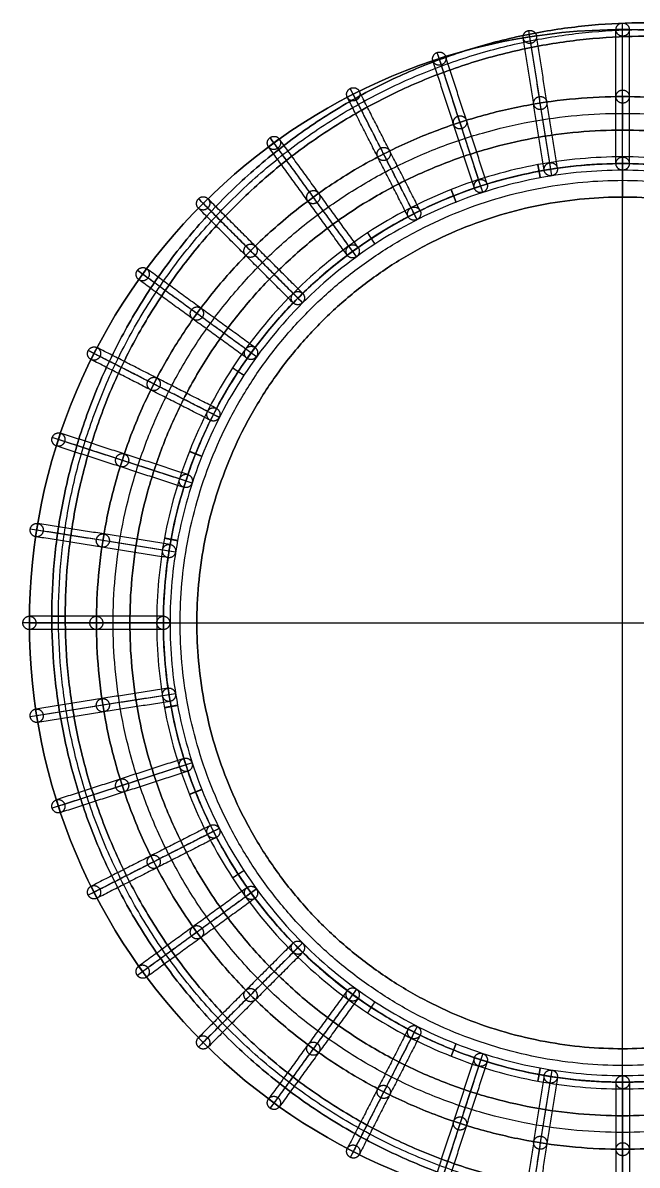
# Model space of a CAD drawing. Header units: centimetres. Extents: x 0 to 802, y 200 to 1000.
# Drawn here: x 191.5 to 283.2, y 290 to 460.5 of the extents above; entities that cross this region are included whole.
import ezdxf

# ---------------------------------------------------------------- set-up
doc = ezdxf.new("R2010")
doc.units = ezdxf.units.CM
for name, color, linetype, true_color in [('cossion', 7, 'Continuous', 0xe6e6e6), ('light', 7, 'Continuous', 0xffffff), ('wall', 7, 'Continuous', 0xbf3f3f), ('wood', 7, 'Continuous', 0xcdb38b)]:
    doc.layers.add(name, color=color, linetype=linetype, true_color=true_color)

msp = doc.modelspace()

# ---------------------------------------------------------------- linework, layer by layer
at = {"layer": 'cossion'}
for p, q in [((281.07, 439.49, 325), (281.07, 439.49, 310)), ((281.07, 434.49, 325), (281.07, 434.49, 310)), ((212.5, 370.92, 325), (212.5, 370.92, 310)), ((217.5, 370.92, 325), (217.5, 370.92, 310)), ((281.07, 307.35, 325), (281.07, 307.35, 310)), ((281.07, 302.35, 325), (281.07, 302.35, 310))]:
    msp.add_line(p, q, dxfattribs=at)
for points, knots in [([(349.64, 370.92, 325), (349.64, 302.35, 325), (281.07, 302.35, 325), (212.5, 302.35, 325), (212.5, 370.92, 325), (212.5, 439.49, 325), (281.07, 439.49, 325), (349.64, 439.49, 325), (349.64, 370.92, 325)], [-430.835598, -430.835598, -430.835598, -323.126698, -323.126698, -215.417799, -215.417799, -107.708899, -107.708899, 0, 0, 0]), ([(349.64, 370.92, 310), (349.64, 302.35, 310), (281.07, 302.35, 310), (212.5, 302.35, 310), (212.5, 370.92, 310), (212.5, 439.49, 310), (281.07, 439.49, 310), (349.64, 439.49, 310), (349.64, 370.92, 310)], [-430.835598, -430.835598, -430.835598, -323.126698, -323.126698, -215.417799, -215.417799, -107.708899, -107.708899, 0, 0, 0]), ([(349.64, 370.92, 317.5), (349.64, 439.49, 317.5), (281.07, 439.49, 317.5), (212.5, 439.49, 317.5), (212.5, 370.92, 317.5), (212.5, 302.35, 317.5), (281.07, 302.35, 317.5), (349.64, 302.35, 317.5), (349.64, 370.92, 317.5)], [0, 0, 0, 107.708899, 107.708899, 215.417799, 215.417799, 323.126698, 323.126698, 430.835598, 430.835598, 430.835598]), ([(347.14, 370.92, 325), (347.14, 436.99, 325), (281.07, 436.99, 325), (215, 436.99, 325), (215, 370.92, 325), (215, 304.85, 325), (281.07, 304.85, 325), (347.14, 304.85, 325), (347.14, 370.92, 325)], [0, 0, 0, 107.708899, 107.708899, 215.417799, 215.417799, 323.126698, 323.126698, 430.835598, 430.835598, 430.835598]), ([(347.14, 370.92, 310), (347.14, 436.99, 310), (281.07, 436.99, 310), (215, 436.99, 310), (215, 370.92, 310), (215, 304.85, 310), (281.07, 304.85, 310), (347.14, 304.85, 310), (347.14, 370.92, 310)], [0, 0, 0, 107.708899, 107.708899, 215.417799, 215.417799, 323.126698, 323.126698, 430.835598, 430.835598, 430.835598]), ([(344.64, 370.92, 325), (344.64, 434.49, 325), (281.07, 434.49, 325), (217.5, 434.49, 325), (217.5, 370.92, 325), (217.5, 307.35, 325), (281.07, 307.35, 325), (344.64, 307.35, 325), (344.64, 370.92, 325)], [0, 0, 0, 107.708899, 107.708899, 215.417799, 215.417799, 323.126698, 323.126698, 430.835598, 430.835598, 430.835598]), ([(344.64, 370.92, 310), (344.64, 434.49, 310), (281.07, 434.49, 310), (217.5, 434.49, 310), (217.5, 370.92, 310), (217.5, 307.35, 310), (281.07, 307.35, 310), (344.64, 307.35, 310), (344.64, 370.92, 310)], [0, 0, 0, 107.708899, 107.708899, 215.417799, 215.417799, 323.126698, 323.126698, 430.835598, 430.835598, 430.835598]), ([(344.64, 370.92, 317.5), (344.64, 307.35, 317.5), (281.07, 307.35, 317.5), (217.5, 307.35, 317.5), (217.5, 370.92, 317.5), (217.5, 434.49, 317.5), (281.07, 434.49, 317.5), (344.64, 434.49, 317.5), (344.64, 370.92, 317.5)], [-430.835598, -430.835598, -430.835598, -323.126698, -323.126698, -215.417799, -215.417799, -107.708899, -107.708899, 0, 0, 0])]:
    msp.add_rational_spline(points, [1, 0.707106781187, 1, 0.707106781187, 1, 0.707106781187, 1, 0.707106781187, 1], degree=2, knots=knots, dxfattribs=at)
for points in [[(281.07, 439.49, 325), (281.07, 434.49, 325)], [(281.07, 439.49, 310), (281.07, 434.49, 310)], [(212.5, 370.92, 325), (217.5, 370.92, 325)], [(212.5, 370.92, 310), (217.5, 370.92, 310)], [(281.07, 302.35, 325), (281.07, 307.35, 325)], [(281.07, 302.35, 310), (281.07, 307.35, 310)]]:
    msp.add_open_spline(points, degree=1, dxfattribs=at)
at = {"layer": 'light'}
for p, q in [((281.07, 449.49, 420), (281.07, 449.49, 418)), ((281.07, 444.49, 420), (281.07, 444.49, 418)), ((195.84, 371.93, 5), (195.84, 371.93, 7)), ((197.84, 371.93, 5), (197.84, 371.93, 7)), ((202.5, 370.92, 420), (202.5, 370.92, 418)), ((207.5, 370.92, 420), (207.5, 370.92, 418)), ((281.07, 297.35, 420), (281.07, 297.35, 418)), ((281.07, 292.35, 420), (281.07, 292.35, 418))]:
    msp.add_line(p, q, dxfattribs=at)
for points, knots in [([(372.98, 371.93, 5), (372.98, 283.36, 5), (284.41, 283.36, 5), (195.84, 283.36, 5), (195.84, 371.93, 5), (195.84, 460.5, 5), (284.41, 460.5, 5), (372.98, 460.5, 5), (372.98, 371.93, 5)], [-556.499305, -556.499305, -556.499305, -417.374479, -417.374479, -278.249653, -278.249653, -139.124826, -139.124826, 0, 0, 0]), ([(372.98, 371.93, 7), (372.98, 283.36, 7), (284.41, 283.36, 7), (195.84, 283.36, 7), (195.84, 371.93, 7), (195.84, 460.5, 7), (284.41, 460.5, 7), (372.98, 460.5, 7), (372.98, 371.93, 7)], [-556.499305, -556.499305, -556.499305, -417.374479, -417.374479, -278.249653, -278.249653, -139.124826, -139.124826, 0, 0, 0]), ([(372.98, 371.93, 6), (372.98, 460.5, 6), (284.41, 460.5, 6), (195.84, 460.5, 6), (195.84, 371.93, 6), (195.84, 283.36, 6), (284.41, 283.36, 6), (372.98, 283.36, 6), (372.98, 371.93, 6)], [0, 0, 0, 139.124826, 139.124826, 278.249653, 278.249653, 417.374479, 417.374479, 556.499305, 556.499305, 556.499305]), ([(371.98, 371.93, 5), (371.98, 459.5, 5), (284.41, 459.5, 5), (196.84, 459.5, 5), (196.84, 371.93, 5), (196.84, 284.36, 5), (284.41, 284.36, 5), (371.98, 284.36, 5), (371.98, 371.93, 5)], [0, 0, 0, 139.124826, 139.124826, 278.249653, 278.249653, 417.374479, 417.374479, 556.499305, 556.499305, 556.499305]), ([(371.98, 371.93, 7), (371.98, 459.5, 7), (284.41, 459.5, 7), (196.84, 459.5, 7), (196.84, 371.93, 7), (196.84, 284.36, 7), (284.41, 284.36, 7), (371.98, 284.36, 7), (371.98, 371.93, 7)], [0, 0, 0, 139.124826, 139.124826, 278.249653, 278.249653, 417.374479, 417.374479, 556.499305, 556.499305, 556.499305]), ([(370.98, 371.93, 5), (370.98, 458.5, 5), (284.41, 458.5, 5), (197.84, 458.5, 5), (197.84, 371.93, 5), (197.84, 285.36, 5), (284.41, 285.36, 5), (370.98, 285.36, 5), (370.98, 371.93, 5)], [0, 0, 0, 139.124826, 139.124826, 278.249653, 278.249653, 417.374479, 417.374479, 556.499305, 556.499305, 556.499305]), ([(370.98, 371.93, 7), (370.98, 458.5, 7), (284.41, 458.5, 7), (197.84, 458.5, 7), (197.84, 371.93, 7), (197.84, 285.36, 7), (284.41, 285.36, 7), (370.98, 285.36, 7), (370.98, 371.93, 7)], [0, 0, 0, 139.124826, 139.124826, 278.249653, 278.249653, 417.374479, 417.374479, 556.499305, 556.499305, 556.499305]), ([(370.98, 371.93, 6), (370.98, 285.36, 6), (284.41, 285.36, 6), (197.84, 285.36, 6), (197.84, 371.93, 6), (197.84, 458.5, 6), (284.41, 458.5, 6), (370.98, 458.5, 6), (370.98, 371.93, 6)], [-556.499305, -556.499305, -556.499305, -417.374479, -417.374479, -278.249653, -278.249653, -139.124826, -139.124826, 0, 0, 0]), ([(359.64, 370.92, 420), (359.64, 292.35, 420), (281.07, 292.35, 420), (202.5, 292.35, 420), (202.5, 370.92, 420), (202.5, 449.49, 420), (281.07, 449.49, 420), (359.64, 449.49, 420), (359.64, 370.92, 420)], [-493.667451, -493.667451, -493.667451, -370.250588, -370.250588, -246.833726, -246.833726, -123.416863, -123.416863, 0, 0, 0]), ([(359.64, 370.92, 418), (359.64, 292.35, 418), (281.07, 292.35, 418), (202.5, 292.35, 418), (202.5, 370.92, 418), (202.5, 449.49, 418), (281.07, 449.49, 418), (359.64, 449.49, 418), (359.64, 370.92, 418)], [-493.667451, -493.667451, -493.667451, -370.250588, -370.250588, -246.833726, -246.833726, -123.416863, -123.416863, 0, 0, 0]), ([(359.64, 370.92, 419), (359.64, 449.49, 419), (281.07, 449.49, 419), (202.5, 449.49, 419), (202.5, 370.92, 419), (202.5, 292.35, 419), (281.07, 292.35, 419), (359.64, 292.35, 419), (359.64, 370.92, 419)], [0, 0, 0, 123.416863, 123.416863, 246.833726, 246.833726, 370.250588, 370.250588, 493.667451, 493.667451, 493.667451]), ([(357.14, 370.92, 420), (357.14, 446.99, 420), (281.07, 446.99, 420), (205, 446.99, 420), (205, 370.92, 420), (205, 294.85, 420), (281.07, 294.85, 420), (357.14, 294.85, 420), (357.14, 370.92, 420)], [0, 0, 0, 123.416863, 123.416863, 246.833726, 246.833726, 370.250588, 370.250588, 493.667451, 493.667451, 493.667451]), ([(357.14, 370.92, 418), (357.14, 446.99, 418), (281.07, 446.99, 418), (205, 446.99, 418), (205, 370.92, 418), (205, 294.85, 418), (281.07, 294.85, 418), (357.14, 294.85, 418), (357.14, 370.92, 418)], [0, 0, 0, 123.416863, 123.416863, 246.833726, 246.833726, 370.250588, 370.250588, 493.667451, 493.667451, 493.667451]), ([(354.64, 370.92, 420), (354.64, 444.49, 420), (281.07, 444.49, 420), (207.5, 444.49, 420), (207.5, 370.92, 420), (207.5, 297.35, 420), (281.07, 297.35, 420), (354.64, 297.35, 420), (354.64, 370.92, 420)], [0, 0, 0, 123.416863, 123.416863, 246.833726, 246.833726, 370.250588, 370.250588, 493.667451, 493.667451, 493.667451]), ([(354.64, 370.92, 418), (354.64, 444.49, 418), (281.07, 444.49, 418), (207.5, 444.49, 418), (207.5, 370.92, 418), (207.5, 297.35, 418), (281.07, 297.35, 418), (354.64, 297.35, 418), (354.64, 370.92, 418)], [0, 0, 0, 123.416863, 123.416863, 246.833726, 246.833726, 370.250588, 370.250588, 493.667451, 493.667451, 493.667451]), ([(354.64, 370.92, 419), (354.64, 297.35, 419), (281.07, 297.35, 419), (207.5, 297.35, 419), (207.5, 370.92, 419), (207.5, 444.49, 419), (281.07, 444.49, 419), (354.64, 444.49, 419), (354.64, 370.92, 419)], [-493.667451, -493.667451, -493.667451, -370.250588, -370.250588, -246.833726, -246.833726, -123.416863, -123.416863, 0, 0, 0]), ([(281.07, 438.49, 310), (281.07, 438.49, 311), (281.07, 439.49, 311), (281.07, 440.49, 311), (281.07, 440.49, 310), (281.07, 440.49, 309), (281.07, 439.49, 309), (281.07, 438.49, 309), (281.07, 438.49, 310)], [0, 0, 0, 1.570796, 1.570796, 3.141593, 3.141593, 4.712389, 4.712389, 6.283185, 6.283185, 6.283185]), ([(268.77, 437.36, 310), (268.77, 437.36, 311), (268.59, 438.34, 311), (268.41, 439.33, 311), (268.41, 439.33, 310), (268.41, 439.33, 309), (268.59, 438.34, 309), (268.77, 437.36, 309), (268.77, 437.36, 310)], [0, 0, 0, 1.570796, 1.570796, 3.141593, 3.141593, 4.712389, 4.712389, 6.283185, 6.283185, 6.283185]), ([(256.19, 433.74, 310), (256.19, 433.74, 311), (255.83, 434.67, 311), (255.46, 435.6, 311), (255.46, 435.6, 310), (255.46, 435.6, 309), (255.83, 434.67, 309), (256.19, 433.74, 309), (256.19, 433.74, 310)], [0, 0, 0, 1.570796, 1.570796, 3.141593, 3.141593, 4.712389, 4.712389, 6.283185, 6.283185, 6.283185]), ([(244.09, 427.47, 310), (244.09, 427.47, 311), (243.54, 428.31, 311), (243, 429.15, 311), (243, 429.15, 310), (243, 429.15, 309), (243.54, 428.31, 309), (244.09, 427.47, 309), (244.09, 427.47, 310)], [0, 0, 0, 1.570796, 1.570796, 3.141593, 3.141593, 4.712389, 4.712389, 6.283185, 6.283185, 6.283185]), ([(233.29, 418.7, 310), (233.29, 418.7, 311), (232.58, 419.4, 311), (231.87, 420.11, 311), (231.87, 420.11, 310), (231.87, 420.11, 309), (232.58, 419.4, 309), (233.29, 418.7, 309), (233.29, 418.7, 310)], [0, 0, 0, 1.570796, 1.570796, 3.141593, 3.141593, 4.712389, 4.712389, 6.283185, 6.283185, 6.283185]), ([(224.51, 407.89, 310), (224.51, 407.89, 311), (223.67, 408.44, 311), (222.84, 408.99, 311), (222.84, 408.99, 310), (222.84, 408.99, 309), (223.67, 408.44, 309), (224.51, 407.89, 309), (224.51, 407.89, 310)], [0, 0, 0, 1.570796, 1.570796, 3.141593, 3.141593, 4.712389, 4.712389, 6.283185, 6.283185, 6.283185]), ([(218.24, 395.79, 310), (218.24, 395.79, 311), (217.31, 396.16, 311), (216.38, 396.53, 311), (216.38, 396.53, 310), (216.38, 396.53, 309), (217.31, 396.16, 309), (218.24, 395.79, 309), (218.24, 395.79, 310)], [0, 0, 0, 1.570796, 1.570796, 3.141593, 3.141593, 4.712389, 4.712389, 6.283185, 6.283185, 6.283185]), ([(214.62, 383.21, 310), (214.62, 383.21, 311), (213.64, 383.39, 311), (212.66, 383.58, 311), (212.66, 383.58, 310), (212.66, 383.58, 309), (213.64, 383.39, 309), (214.62, 383.21, 309), (214.62, 383.21, 310)], [0, 0, 0, 1.570796, 1.570796, 3.141593, 3.141593, 4.712389, 4.712389, 6.283185, 6.283185, 6.283185]), ([(213.5, 370.92, 310), (213.5, 370.92, 311), (212.5, 370.92, 311), (211.5, 370.92, 311), (211.5, 370.92, 310), (211.5, 370.92, 309), (212.5, 370.92, 309), (213.5, 370.92, 309), (213.5, 370.92, 310)], [0, 0, 0, 1.570796, 1.570796, 3.141593, 3.141593, 4.712389, 4.712389, 6.283185, 6.283185, 6.283185]), ([(214.62, 358.62, 310), (214.62, 358.62, 311), (213.64, 358.44, 311), (212.66, 358.26, 311), (212.66, 358.26, 310), (212.66, 358.26, 309), (213.64, 358.44, 309), (214.62, 358.62, 309), (214.62, 358.62, 310)], [0, 0, 0, 1.570796, 1.570796, 3.141593, 3.141593, 4.712389, 4.712389, 6.283185, 6.283185, 6.283185]), ([(218.24, 346.05, 310), (218.24, 346.05, 311), (217.31, 345.68, 311), (216.38, 345.31, 311), (216.38, 345.31, 310), (216.38, 345.31, 309), (217.31, 345.68, 309), (218.24, 346.05, 309), (218.24, 346.05, 310)], [0, 0, 0, 1.570796, 1.570796, 3.141593, 3.141593, 4.712389, 4.712389, 6.283185, 6.283185, 6.283185]), ([(224.51, 333.94, 310), (224.51, 333.94, 311), (223.67, 333.4, 311), (222.84, 332.85, 311), (222.84, 332.85, 310), (222.84, 332.85, 309), (223.67, 333.4, 309), (224.51, 333.94, 309), (224.51, 333.94, 310)], [0, 0, 0, 1.570796, 1.570796, 3.141593, 3.141593, 4.712389, 4.712389, 6.283185, 6.283185, 6.283185]), ([(233.29, 323.14, 310), (233.29, 323.14, 311), (232.58, 322.43, 311), (231.87, 321.72, 311), (231.87, 321.72, 310), (231.87, 321.72, 309), (232.58, 322.43, 309), (233.29, 323.14, 309), (233.29, 323.14, 310)], [0, 0, 0, 1.570796, 1.570796, 3.141593, 3.141593, 4.712389, 4.712389, 6.283185, 6.283185, 6.283185]), ([(244.09, 314.36, 310), (244.09, 314.36, 311), (243.54, 313.53, 311), (243, 312.69, 311), (243, 312.69, 310), (243, 312.69, 309), (243.54, 313.53, 309), (244.09, 314.36, 309), (244.09, 314.36, 310)], [0, 0, 0, 1.570796, 1.570796, 3.141593, 3.141593, 4.712389, 4.712389, 6.283185, 6.283185, 6.283185]), ([(256.19, 308.09, 310), (256.19, 308.09, 311), (255.83, 307.16, 311), (255.46, 306.23, 311), (255.46, 306.23, 310), (255.46, 306.23, 309), (255.83, 307.16, 309), (256.19, 308.09, 309), (256.19, 308.09, 310)], [0, 0, 0, 1.570796, 1.570796, 3.141593, 3.141593, 4.712389, 4.712389, 6.283185, 6.283185, 6.283185]), ([(268.77, 304.48, 310), (268.77, 304.48, 311), (268.59, 303.49, 311), (268.41, 302.51, 311), (268.41, 302.51, 310), (268.41, 302.51, 309), (268.59, 303.49, 309), (268.77, 304.48, 309), (268.77, 304.48, 310)], [0, 0, 0, 1.570796, 1.570796, 3.141593, 3.141593, 4.712389, 4.712389, 6.283185, 6.283185, 6.283185]), ([(281.07, 303.35, 310), (281.07, 303.35, 311), (281.07, 302.35, 311), (281.07, 301.35, 311), (281.07, 301.35, 310), (281.07, 301.35, 309), (281.07, 302.35, 309), (281.07, 303.35, 309), (281.07, 303.35, 310)], [0, 0, 0, 1.570796, 1.570796, 3.141593, 3.141593, 4.712389, 4.712389, 6.283185, 6.283185, 6.283185])]:
    msp.add_rational_spline(points, [1, 0.707106781187, 1, 0.707106781187, 1, 0.707106781187, 1, 0.707106781187, 1], degree=2, knots=knots, dxfattribs=at)
for points in [[(281.07, 449.49, 420), (281.07, 444.49, 420)], [(281.07, 449.49, 418), (281.07, 444.49, 418)], [(195.84, 371.93, 5), (197.84, 371.93, 5)], [(195.84, 371.93, 7), (197.84, 371.93, 7)], [(202.5, 370.92, 420), (207.5, 370.92, 420)], [(202.5, 370.92, 418), (207.5, 370.92, 418)], [(281.07, 292.35, 420), (281.07, 297.35, 420)], [(281.07, 292.35, 418), (281.07, 297.35, 418)]]:
    msp.add_open_spline(points, degree=1, dxfattribs=at)
for points in [[(350.64, 370.92, 310), (350.64, 368.8, 310), (350.44, 364.55, 310), (349.24, 355.88, 310), (346.11, 344.97, 310), (339.65, 332.5, 310), (330.61, 321.37, 310), (319.48, 312.34, 310), (307.02, 305.88, 310), (294.05, 302.15, 310), (281.07, 300.96, 310), (268.08, 302.15, 310), (255.12, 305.88, 310), (242.65, 312.34, 310), (231.52, 321.37, 310), (222.48, 332.5, 310), (216.03, 344.97, 310), (212.3, 357.93, 310), (211.11, 370.92, 310), (212.3, 383.9, 310), (216.03, 396.87, 310), (222.48, 409.34, 310), (231.52, 420.46, 310), (242.65, 429.5, 310), (255.11, 435.96, 310), (268.08, 439.69, 310), (281.07, 440.88, 310), (294.05, 439.69, 310), (307.02, 435.96, 310), (319.48, 429.5, 310), (330.61, 420.46, 310), (339.65, 409.34, 310), (346.11, 396.87, 310), (349.24, 385.95, 310), (350.44, 377.28, 310), (350.64, 373.04, 310), (350.64, 370.92, 310)], [(349.64, 370.92, 311), (349.64, 368.83, 311), (349.44, 364.64, 311), (348.26, 356.1, 311), (345.17, 345.34, 311), (338.8, 333.05, 311), (329.9, 322.09, 311), (318.93, 313.18, 311), (306.64, 306.81, 311), (293.86, 303.14, 311), (281.07, 301.96, 311), (268.27, 303.14, 311), (255.49, 306.81, 311), (243.2, 313.18, 311), (232.23, 322.09, 311), (223.33, 333.05, 311), (216.96, 345.34, 311), (213.29, 358.12, 311), (212.11, 370.92, 311), (213.29, 383.72, 311), (216.96, 396.5, 311), (223.33, 408.78, 311), (232.23, 419.75, 311), (243.2, 428.66, 311), (255.49, 435.02, 311), (268.27, 438.7, 311), (281.07, 439.87, 311), (293.86, 438.7, 311), (306.64, 435.02, 311), (318.93, 428.66, 311), (329.9, 419.75, 311), (338.8, 408.78, 311), (345.17, 396.5, 311), (348.26, 385.74, 311), (349.44, 377.19, 311), (349.64, 373.01, 311), (349.64, 370.92, 311)], [(349.64, 370.92, 309), (349.64, 368.83, 309), (349.44, 364.64, 309), (348.26, 356.1, 309), (345.17, 345.34, 309), (338.8, 333.05, 309), (329.9, 322.09, 309), (318.93, 313.18, 309), (306.64, 306.81, 309), (293.86, 303.14, 309), (281.07, 301.96, 309), (268.27, 303.14, 309), (255.49, 306.81, 309), (243.2, 313.18, 309), (232.23, 322.09, 309), (223.33, 333.05, 309), (216.96, 345.34, 309), (213.29, 358.12, 309), (212.11, 370.92, 309), (213.29, 383.72, 309), (216.96, 396.5, 309), (223.33, 408.78, 309), (232.23, 419.75, 309), (243.2, 428.66, 309), (255.49, 435.02, 309), (268.27, 438.7, 309), (281.07, 439.87, 309), (293.86, 438.7, 309), (306.64, 435.02, 309), (318.93, 428.66, 309), (329.9, 419.75, 309), (338.8, 408.78, 309), (345.17, 396.5, 309), (348.26, 385.74, 309), (349.44, 377.19, 309), (349.64, 373.01, 309), (349.64, 370.92, 309)], [(348.64, 370.92, 310), (348.64, 368.86, 310), (348.45, 364.74, 310), (347.28, 356.32, 310), (344.24, 345.71, 310), (337.96, 333.6, 310), (329.19, 322.8, 310), (318.38, 314.02, 310), (306.27, 307.75, 310), (293.68, 304.13, 310), (281.07, 302.97, 310), (268.45, 304.13, 310), (255.86, 307.75, 310), (243.75, 314.02, 310), (232.95, 322.8, 310), (224.17, 333.6, 310), (217.9, 345.71, 310), (214.27, 358.31, 310), (213.12, 370.92, 310), (214.27, 383.53, 310), (217.9, 396.12, 310), (224.17, 408.23, 310), (232.95, 419.04, 310), (243.75, 427.81, 310), (255.86, 434.09, 310), (268.45, 437.71, 310), (281.07, 438.87, 310), (293.68, 437.71, 310), (306.27, 434.09, 310), (318.38, 427.81, 310), (329.18, 419.04, 310), (337.96, 408.23, 310), (344.24, 396.12, 310), (347.28, 385.52, 310), (348.45, 377.1, 310), (348.64, 372.98, 310), (348.64, 370.92, 310)]]:
    msp.add_open_spline(points, degree=3, knots=[0, 0, 0, 0, 6.27351, 12.54702, 25.847898, 39.703594, 53.854365, 68.005135, 81.860832, 95.161709, 107.708729, 120.255749, 133.556627, 147.412324, 161.563094, 175.713865, 189.569561, 202.870439, 215.417459, 227.964479, 241.265356, 255.121053, 269.271824, 283.422594, 297.278291, 310.579168, 323.126188, 335.673208, 348.974086, 362.829782, 376.980553, 391.131323, 404.98702, 418.287898, 424.561408, 430.834918, 430.834918, 430.834918, 430.834918], dxfattribs=at)
at = {"layer": 'wall'}
msp.add_circle((281.07, 370.92, 325), 68.57, dxfattribs=at)
at = {"layer": 'wood'}
for p, q in [((281.07, 458.51, 420.21), (281.07, 460.47, 419.79)), ((267.36, 457.43, 420.21), (267.06, 459.36, 419.79)), ((282.07, 459.49, 420), (280.07, 459.49, 420)), ((281.07, 282.35, 420), (281.07, 459.49, 420)), ((281.07, 459.49, 420), (281.07, 459.49, 425)), ((281.07, 282.35, 425), (281.07, 459.49, 425)), ((268.2, 458.55, 420), (266.22, 458.24, 420)), ((254.65, 455.46, 420), (252.74, 454.84, 420)), ((254, 454.22, 420.21), (253.39, 456.08, 419.79)), ((241.75, 450.29, 420), (239.96, 449.38, 420)), ((241.3, 448.96, 420.21), (240.41, 450.71, 419.79)), ((229.81, 443.16, 420), (228.2, 441.98, 420)), ((229.58, 441.78, 420.21), (228.43, 443.36, 419.79)), ((281.07, 438.51, 325.21), (281.07, 440.47, 324.79)), ((271.33, 438.8, 325), (269.35, 438.49, 325)), ((270.49, 437.68, 325.21), (270.19, 439.61, 324.79)), ((282.07, 439.49, 325), (280.07, 439.49, 325)), ((260.18, 435.2, 325.21), (259.57, 437.06, 324.79)), ((260.83, 436.44, 325), (258.93, 435.82, 325)), ((219.14, 434.25, 420), (217.73, 432.84, 420)), ((219.13, 432.85, 420.21), (217.75, 434.24, 419.79)), ((250.83, 432.47, 325), (249.04, 431.56, 325)), ((250.38, 431.14, 325.21), (249.49, 432.89, 324.79)), ((241.57, 426.98, 325), (239.95, 425.8, 325)), ((241.34, 425.6, 325.21), (240.19, 427.18, 324.79)), ((210.2, 422.4, 420.21), (208.62, 423.55, 419.79)), ((210, 423.79, 420), (208.82, 422.17, 420)), ((233.29, 420.11, 325), (231.87, 418.7, 325)), ((233.27, 418.71, 325.21), (231.89, 420.1, 324.79)), ((203.02, 410.68, 420.21), (201.28, 411.57, 419.79)), ((202.6, 412.02, 420), (201.7, 410.24, 420)), ((226.38, 410.65, 325.21), (224.8, 411.8, 324.79)), ((226.18, 412.03, 325), (225, 410.41, 325)), ((220.84, 401.6, 325.21), (219.1, 402.49, 324.79)), ((220.42, 402.94, 325), (219.52, 401.16, 325)), ((197.14, 399.24, 420), (196.52, 397.34, 420)), ((197.76, 397.98, 420.21), (195.9, 398.59, 419.79)), ((216.78, 391.8, 325.21), (214.92, 392.41, 324.79)), ((216.16, 393.06, 325), (215.54, 391.16, 325)), ((193.74, 385.76, 420), (193.43, 383.79, 420)), ((194.55, 384.62, 420.21), (192.62, 384.93, 419.79)), ((213.5, 382.63, 325), (213.18, 380.66, 325)), ((214.31, 381.49, 325.21), (212.37, 381.8, 324.79)), ((192.5, 371.92, 420), (192.5, 369.92, 420)), ((212.5, 371.92, 325), (212.5, 369.92, 325)), ((193.47, 370.92, 420.21), (191.52, 370.92, 419.79)), ((192.5, 370.92, 420), (369.64, 370.92, 420)), ((192.5, 370.92, 420), (192.5, 370.92, 425)), ((192.5, 370.92, 425), (369.64, 370.92, 425)), ((213.47, 370.92, 325.21), (211.52, 370.92, 324.79)), ((214.31, 360.34, 325.21), (212.37, 360.04, 324.79)), ((213.18, 361.18, 325), (213.5, 359.2, 325)), ((194.55, 357.22, 420.21), (192.62, 356.91, 419.79)), ((193.43, 358.05, 420), (193.74, 356.07, 420)), ((216.78, 350.03, 325.21), (214.92, 349.43, 324.79)), ((215.54, 350.68, 325), (216.16, 348.78, 325)), ((196.52, 344.5, 420), (197.14, 342.6, 420)), ((197.76, 343.85, 420.21), (195.9, 343.25, 419.79)), ((220.84, 340.23, 325.21), (219.1, 339.34, 324.79)), ((219.52, 340.68, 325), (220.42, 338.9, 325)), ((203.02, 331.15, 420.21), (201.28, 330.26, 419.79)), ((201.7, 331.6, 420), (202.6, 329.82, 420)), ((226.38, 331.19, 325.21), (224.8, 330.04, 324.79)), ((225, 331.42, 325), (226.18, 329.8, 325)), ((231.87, 323.14, 325), (233.29, 321.72, 325)), ((233.27, 323.12, 325.21), (231.89, 321.74, 324.79)), ((210.2, 319.43, 420.21), (208.62, 318.28, 419.79)), ((208.82, 319.67, 420), (210, 318.05, 420)), ((239.95, 316.03, 325), (241.57, 314.86, 325)), ((241.34, 316.24, 325.21), (240.19, 314.65, 324.79)), ((250.38, 310.69, 325.21), (249.49, 308.95, 324.79)), ((217.73, 309, 420), (219.14, 307.58, 420)), ((219.13, 308.98, 420.21), (217.75, 307.6, 419.79)), ((249.04, 310.28, 325), (250.83, 309.37, 325)), ((258.93, 306.01, 325), (260.83, 305.4, 325)), ((260.18, 306.63, 325.21), (259.57, 304.77, 324.79)), ((270.49, 304.16, 325.21), (270.19, 302.23, 324.79)), ((269.35, 303.35, 325), (271.33, 303.04, 325)), ((280.07, 302.35, 325), (282.07, 302.35, 325)), ((281.07, 303.33, 325.21), (281.07, 301.37, 324.79)), ((228.2, 299.85, 420), (229.81, 298.68, 420)), ((229.58, 300.06, 420.21), (228.43, 298.47, 419.79)), ((239.96, 292.46, 420), (241.75, 291.55, 420)), ((241.3, 292.87, 420.21), (240.41, 291.13, 419.79))]:
    msp.add_line(p, q, dxfattribs=at)
for centre in [(281.07, 370.92, 420), (281.07, 370.92, 425), (281.07, 370.92, 420)]:
    msp.add_circle(centre, 88.57, dxfattribs=at)
at = {"layer": 'wood', "extrusion": (0, 0, -1)}
msp.add_circle((-281.07, 370.92, -422.5), 88.57, dxfattribs=at)
at = {"layer": 'wood'}
for points in [[(281.07, 460.47, 419.79), (280.07, 460.47, 419.79), (280.07, 459.49, 420), (280.07, 458.51, 420.21), (281.07, 458.51, 420.21), (282.07, 458.51, 420.21), (282.07, 459.49, 420), (282.07, 460.47, 419.79), (281.07, 460.47, 419.79)], [(267.06, 459.36, 419.79), (266.07, 459.21, 419.79), (266.22, 458.24, 420), (266.38, 457.27, 420.21), (267.36, 457.43, 420.21), (268.35, 457.59, 420.21), (268.2, 458.55, 420), (268.04, 459.52, 419.79), (267.06, 459.36, 419.79)], [(253.39, 456.08, 419.79), (252.44, 455.77, 419.79), (252.74, 454.84, 420), (253.05, 453.91, 420.21), (254, 454.22, 420.21), (254.95, 454.53, 420.21), (254.65, 455.46, 420), (254.34, 456.39, 419.79), (253.39, 456.08, 419.79)], [(240.41, 450.71, 419.79), (239.52, 450.25, 419.79), (239.96, 449.38, 420), (240.41, 448.51, 420.21), (241.3, 448.96, 420.21), (242.19, 449.42, 420.21), (241.75, 450.29, 420), (241.3, 451.16, 419.79), (240.41, 450.71, 419.79)], [(281.07, 450.47, 372.29), (280.07, 450.47, 372.29), (280.07, 449.49, 372.5), (280.07, 448.51, 372.71), (281.07, 448.51, 372.71), (282.07, 448.51, 372.71), (282.07, 449.49, 372.5), (282.07, 450.47, 372.29), (281.07, 450.47, 372.29)], [(268.62, 449.49, 372.29), (267.63, 449.33, 372.29), (267.79, 448.36, 372.5), (267.94, 447.4, 372.71), (268.93, 447.55, 372.71), (269.92, 447.71, 372.71), (269.76, 448.68, 372.5), (269.61, 449.64, 372.29), (268.62, 449.49, 372.29)], [(256.48, 446.57, 372.29), (255.53, 446.26, 372.29), (255.84, 445.33, 372.5), (256.14, 444.4, 372.71), (257.09, 444.71, 372.71), (258.04, 445.02, 372.71), (257.74, 445.95, 372.5), (257.43, 446.88, 372.29), (256.48, 446.57, 372.29)], [(228.43, 443.36, 419.79), (227.62, 442.78, 419.79), (228.2, 441.98, 420), (228.77, 441.19, 420.21), (229.58, 441.78, 420.21), (230.39, 442.37, 420.21), (229.81, 443.16, 420), (229.24, 443.95, 419.79), (228.43, 443.36, 419.79)], [(244.95, 441.8, 372.29), (244.06, 441.34, 372.29), (244.5, 440.47, 372.5), (244.95, 439.6, 372.71), (245.84, 440.05, 372.71), (246.73, 440.51, 372.71), (246.29, 441.38, 372.5), (245.84, 442.25, 372.29), (244.95, 441.8, 372.29)], [(281.07, 440.47, 324.79), (280.07, 440.47, 324.79), (280.07, 439.49, 325), (280.07, 438.51, 325.21), (281.07, 438.51, 325.21), (282.07, 438.51, 325.21), (282.07, 439.49, 325), (282.07, 440.47, 324.79), (281.07, 440.47, 324.79)], [(270.19, 439.61, 324.79), (269.2, 439.45, 324.79), (269.35, 438.49, 325), (269.5, 437.52, 325.21), (270.49, 437.68, 325.21), (271.48, 437.83, 325.21), (271.33, 438.8, 325), (271.17, 439.77, 324.79), (270.19, 439.61, 324.79)], [(259.57, 437.06, 324.79), (258.62, 436.75, 324.79), (258.93, 435.82, 325), (259.23, 434.89, 325.21), (260.18, 435.2, 325.21), (261.13, 435.51, 325.21), (260.83, 436.44, 325), (260.52, 437.37, 324.79), (259.57, 437.06, 324.79)], [(234.31, 435.27, 372.29), (233.5, 434.69, 372.29), (234.07, 433.89, 372.5), (234.65, 433.1, 372.71), (235.46, 433.69, 372.71), (236.27, 434.28, 372.71), (235.69, 435.07, 372.5), (235.12, 435.86, 372.29), (234.31, 435.27, 372.29)], [(217.75, 434.24, 419.79), (217.04, 433.53, 419.79), (217.73, 432.84, 420), (218.42, 432.15, 420.21), (219.13, 432.85, 420.21), (219.84, 433.56, 420.21), (219.14, 434.25, 420), (218.45, 434.95, 419.79), (217.75, 434.24, 419.79)], [(249.49, 432.89, 324.79), (248.6, 432.43, 324.79), (249.04, 431.56, 325), (249.49, 430.69, 325.21), (250.38, 431.14, 325.21), (251.27, 431.6, 325.21), (250.83, 432.47, 325), (250.38, 433.34, 324.79), (249.49, 432.89, 324.79)], [(224.82, 427.17, 372.29), (224.11, 426.46, 372.29), (224.8, 425.77, 372.5), (225.49, 425.08, 372.71), (226.2, 425.78, 372.71), (226.91, 426.49, 372.71), (226.22, 427.18, 372.5), (225.52, 427.87, 372.29), (224.82, 427.17, 372.29)], [(240.19, 427.18, 324.79), (239.38, 426.6, 324.79), (239.95, 425.8, 325), (240.53, 425.01, 325.21), (241.34, 425.6, 325.21), (242.15, 426.19, 325.21), (241.57, 426.98, 325), (241, 427.77, 324.79), (240.19, 427.18, 324.79)], [(208.62, 423.55, 419.79), (208.03, 422.74, 419.79), (208.82, 422.17, 420), (209.62, 421.59, 420.21), (210.2, 422.4, 420.21), (210.79, 423.21, 420.21), (210, 423.79, 420), (209.21, 424.36, 419.79), (208.62, 423.55, 419.79)], [(231.89, 420.1, 324.79), (231.18, 419.39, 324.79), (231.87, 418.7, 325), (232.56, 418, 325.21), (233.27, 418.71, 325.21), (233.98, 419.42, 325.21), (233.29, 420.11, 325), (232.59, 420.8, 324.79), (231.89, 420.1, 324.79)], [(216.71, 417.68, 372.29), (216.12, 416.87, 372.29), (216.91, 416.29, 372.5), (217.71, 415.72, 372.71), (218.29, 416.52, 372.71), (218.88, 417.33, 372.71), (218.09, 417.91, 372.5), (217.3, 418.48, 372.29), (216.71, 417.68, 372.29)], [(201.28, 411.57, 419.79), (200.82, 410.68, 419.79), (201.7, 410.24, 420), (202.57, 409.79, 420.21), (203.02, 410.68, 420.21), (203.48, 411.57, 420.21), (202.6, 412.02, 420), (201.73, 412.46, 419.79), (201.28, 411.57, 419.79)], [(224.8, 411.8, 324.79), (224.21, 410.99, 324.79), (225, 410.41, 325), (225.8, 409.84, 325.21), (226.38, 410.65, 325.21), (226.97, 411.46, 325.21), (226.18, 412.03, 325), (225.39, 412.61, 324.79), (224.8, 411.8, 324.79)], [(210.19, 407.03, 372.29), (209.73, 406.14, 372.29), (210.61, 405.7, 372.5), (211.48, 405.25, 372.71), (211.93, 406.14, 372.71), (212.39, 407.03, 372.71), (211.51, 407.48, 372.5), (210.64, 407.92, 372.29), (210.19, 407.03, 372.29)], [(219.1, 402.49, 324.79), (218.64, 401.6, 324.79), (219.52, 401.16, 325), (220.39, 400.71, 325.21), (220.84, 401.6, 325.21), (221.3, 402.49, 325.21), (220.42, 402.94, 325), (219.55, 403.38, 324.79), (219.1, 402.49, 324.79)], [(195.9, 398.59, 419.79), (195.59, 397.64, 419.79), (196.52, 397.34, 420), (197.45, 397.03, 420.21), (197.76, 397.98, 420.21), (198.07, 398.94, 420.21), (197.14, 399.24, 420), (196.21, 399.54, 419.79), (195.9, 398.59, 419.79)], [(205.41, 395.5, 372.29), (205.1, 394.55, 372.29), (206.03, 394.25, 372.5), (206.96, 393.94, 372.71), (207.27, 394.89, 372.71), (207.58, 395.85, 372.71), (206.65, 396.15, 372.5), (205.72, 396.45, 372.29), (205.41, 395.5, 372.29)], [(214.92, 392.41, 324.79), (214.61, 391.46, 324.79), (215.54, 391.16, 325), (216.47, 390.85, 325.21), (216.78, 391.8, 325.21), (217.09, 392.76, 325.21), (216.16, 393.06, 325), (215.23, 393.36, 324.79), (214.92, 392.41, 324.79)], [(192.62, 384.93, 419.79), (192.46, 383.94, 419.79), (193.43, 383.79, 420), (194.4, 383.63, 420.21), (194.55, 384.62, 420.21), (194.71, 385.61, 420.21), (193.74, 385.76, 420), (192.78, 385.91, 419.79), (192.62, 384.93, 419.79)], [(202.5, 383.36, 372.29), (202.34, 382.37, 372.29), (203.31, 382.22, 372.5), (204.27, 382.07, 372.71), (204.43, 383.06, 372.71), (204.59, 384.04, 372.71), (203.62, 384.2, 372.5), (202.65, 384.35, 372.29), (202.5, 383.36, 372.29)], [(212.37, 381.8, 324.79), (212.22, 380.81, 324.79), (213.18, 380.66, 325), (214.15, 380.5, 325.21), (214.31, 381.49, 325.21), (214.46, 382.48, 325.21), (213.5, 382.63, 325), (212.53, 382.79, 324.79), (212.37, 381.8, 324.79)], [(191.52, 370.92, 419.79), (191.52, 369.92, 419.79), (192.5, 369.92, 420), (193.47, 369.92, 420.21), (193.47, 370.92, 420.21), (193.47, 371.92, 420.21), (192.5, 371.92, 420), (191.52, 371.92, 419.79), (191.52, 370.92, 419.79)], [(201.52, 370.92, 372.29), (201.52, 369.92, 372.29), (202.5, 369.92, 372.5), (203.47, 369.92, 372.71), (203.47, 370.92, 372.71), (203.47, 371.92, 372.71), (202.5, 371.92, 372.5), (201.52, 371.92, 372.29), (201.52, 370.92, 372.29)], [(211.52, 370.92, 324.79), (211.52, 369.92, 324.79), (212.5, 369.92, 325), (213.47, 369.92, 325.21), (213.47, 370.92, 325.21), (213.47, 371.92, 325.21), (212.5, 371.92, 325), (211.52, 371.92, 324.79), (211.52, 370.92, 324.79)], [(212.37, 360.04, 324.79), (212.53, 359.05, 324.79), (213.5, 359.2, 325), (214.46, 359.36, 325.21), (214.31, 360.34, 325.21), (214.15, 361.33, 325.21), (213.18, 361.18, 325), (212.22, 361.03, 324.79), (212.37, 360.04, 324.79)], [(202.5, 358.47, 372.29), (202.65, 357.49, 372.29), (203.62, 357.64, 372.5), (204.59, 357.79, 372.71), (204.43, 358.78, 372.71), (204.27, 359.77, 372.71), (203.31, 359.61, 372.5), (202.34, 359.46, 372.29), (202.5, 358.47, 372.29)], [(192.62, 356.91, 419.79), (192.78, 355.92, 419.79), (193.74, 356.07, 420), (194.71, 356.23, 420.21), (194.55, 357.22, 420.21), (194.4, 358.2, 420.21), (193.43, 358.05, 420), (192.46, 357.9, 419.79), (192.62, 356.91, 419.79)], [(214.92, 349.43, 324.79), (215.23, 348.48, 324.79), (216.16, 348.78, 325), (217.09, 349.08, 325.21), (216.78, 350.03, 325.21), (216.47, 350.98, 325.21), (215.54, 350.68, 325), (214.61, 350.38, 324.79), (214.92, 349.43, 324.79)], [(205.41, 346.34, 372.29), (205.72, 345.39, 372.29), (206.65, 345.69, 372.5), (207.58, 345.99, 372.71), (207.27, 346.94, 372.71), (206.96, 347.89, 372.71), (206.03, 347.59, 372.5), (205.1, 347.29, 372.29), (205.41, 346.34, 372.29)], [(195.9, 343.25, 419.79), (196.21, 342.29, 419.79), (197.14, 342.6, 420), (198.07, 342.9, 420.21), (197.76, 343.85, 420.21), (197.45, 344.8, 420.21), (196.52, 344.5, 420), (195.59, 344.2, 419.79), (195.9, 343.25, 419.79)], [(219.1, 339.34, 324.79), (219.55, 338.45, 324.79), (220.42, 338.9, 325), (221.3, 339.34, 325.21), (220.84, 340.23, 325.21), (220.39, 341.12, 325.21), (219.52, 340.68, 325), (218.64, 340.23, 324.79), (219.1, 339.34, 324.79)], [(210.19, 334.8, 372.29), (210.64, 333.91, 372.29), (211.51, 334.36, 372.5), (212.39, 334.8, 372.71), (211.93, 335.69, 372.71), (211.48, 336.58, 372.71), (210.61, 336.14, 372.5), (209.73, 335.69, 372.29), (210.19, 334.8, 372.29)], [(201.28, 330.26, 419.79), (201.73, 329.37, 419.79), (202.6, 329.82, 420), (203.48, 330.26, 420.21), (203.02, 331.15, 420.21), (202.57, 332.04, 420.21), (201.7, 331.6, 420), (200.82, 331.15, 419.79), (201.28, 330.26, 419.79)], [(224.8, 330.04, 324.79), (225.39, 329.23, 324.79), (226.18, 329.8, 325), (226.97, 330.38, 325.21), (226.38, 331.19, 325.21), (225.8, 332, 325.21), (225, 331.42, 325), (224.21, 330.85, 324.79), (224.8, 330.04, 324.79)], [(216.71, 324.16, 372.29), (217.3, 323.35, 372.29), (218.09, 323.93, 372.5), (218.88, 324.5, 372.71), (218.29, 325.31, 372.71), (217.71, 326.12, 372.71), (216.91, 325.54, 372.5), (216.12, 324.97, 372.29), (216.71, 324.16, 372.29)], [(231.89, 321.74, 324.79), (232.59, 321.03, 324.79), (233.29, 321.72, 325), (233.98, 322.42, 325.21), (233.27, 323.12, 325.21), (232.56, 323.83, 325.21), (231.87, 323.14, 325), (231.18, 322.45, 324.79), (231.89, 321.74, 324.79)], [(208.62, 318.28, 419.79), (209.21, 317.47, 419.79), (210, 318.05, 420), (210.79, 318.62, 420.21), (210.2, 319.43, 420.21), (209.62, 320.24, 420.21), (208.82, 319.67, 420), (208.03, 319.09, 419.79), (208.62, 318.28, 419.79)], [(224.82, 314.67, 372.29), (225.52, 313.96, 372.29), (226.22, 314.65, 372.5), (226.91, 315.35, 372.71), (226.2, 316.05, 372.71), (225.49, 316.76, 372.71), (224.8, 316.07, 372.5), (224.11, 315.38, 372.29), (224.82, 314.67, 372.29)], [(240.19, 314.65, 324.79), (241, 314.06, 324.79), (241.57, 314.86, 325), (242.15, 315.65, 325.21), (241.34, 316.24, 325.21), (240.53, 316.82, 325.21), (239.95, 316.03, 325), (239.38, 315.24, 324.79), (240.19, 314.65, 324.79)], [(249.49, 308.95, 324.79), (250.38, 308.5, 324.79), (250.83, 309.37, 325), (251.27, 310.24, 325.21), (250.38, 310.69, 325.21), (249.49, 311.15, 325.21), (249.04, 310.28, 325), (248.6, 309.4, 324.79), (249.49, 308.95, 324.79)], [(217.75, 307.6, 419.79), (218.45, 306.89, 419.79), (219.14, 307.58, 420), (219.84, 308.27, 420.21), (219.13, 308.98, 420.21), (218.42, 309.69, 420.21), (217.73, 309, 420), (217.04, 308.3, 419.79), (217.75, 307.6, 419.79)], [(234.31, 306.56, 372.29), (235.12, 305.97, 372.29), (235.69, 306.77, 372.5), (236.27, 307.56, 372.71), (235.46, 308.15, 372.71), (234.65, 308.73, 372.71), (234.07, 307.94, 372.5), (233.5, 307.15, 372.29), (234.31, 306.56, 372.29)], [(259.57, 304.77, 324.79), (260.52, 304.46, 324.79), (260.83, 305.4, 325), (261.13, 306.33, 325.21), (260.18, 306.63, 325.21), (259.23, 306.94, 325.21), (258.93, 306.01, 325), (258.62, 305.08, 324.79), (259.57, 304.77, 324.79)], [(270.19, 302.23, 324.79), (271.17, 302.07, 324.79), (271.33, 303.04, 325), (271.48, 304, 325.21), (270.49, 304.16, 325.21), (269.5, 304.32, 325.21), (269.35, 303.35, 325), (269.2, 302.38, 324.79), (270.19, 302.23, 324.79)], [(244.95, 300.04, 372.29), (245.84, 299.59, 372.29), (246.29, 300.46, 372.5), (246.73, 301.33, 372.71), (245.84, 301.78, 372.71), (244.95, 302.24, 372.71), (244.5, 301.37, 372.5), (244.06, 300.49, 372.29), (244.95, 300.04, 372.29)], [(281.07, 301.37, 324.79), (282.07, 301.37, 324.79), (282.07, 302.35, 325), (282.07, 303.33, 325.21), (281.07, 303.33, 325.21), (280.07, 303.33, 325.21), (280.07, 302.35, 325), (280.07, 301.37, 324.79), (281.07, 301.37, 324.79)], [(228.43, 298.47, 419.79), (229.24, 297.88, 419.79), (229.81, 298.68, 420), (230.39, 299.47, 420.21), (229.58, 300.06, 420.21), (228.77, 300.64, 420.21), (228.2, 299.85, 420), (227.62, 299.06, 419.79), (228.43, 298.47, 419.79)], [(256.48, 295.26, 372.29), (257.43, 294.95, 372.29), (257.74, 295.88, 372.5), (258.04, 296.82, 372.71), (257.09, 297.12, 372.71), (256.14, 297.43, 372.71), (255.84, 296.5, 372.5), (255.53, 295.57, 372.29), (256.48, 295.26, 372.29)], [(268.62, 292.35, 372.29), (269.61, 292.19, 372.29), (269.76, 293.16, 372.5), (269.92, 294.13, 372.71), (268.93, 294.28, 372.71), (267.94, 294.44, 372.71), (267.79, 293.47, 372.5), (267.63, 292.51, 372.29), (268.62, 292.35, 372.29)], [(281.07, 291.37, 372.29), (282.07, 291.37, 372.29), (282.07, 292.35, 372.5), (282.07, 293.33, 372.71), (281.07, 293.33, 372.71), (280.07, 293.33, 372.71), (280.07, 292.35, 372.5), (280.07, 291.37, 372.29), (281.07, 291.37, 372.29)], [(240.41, 291.13, 419.79), (241.3, 290.68, 419.79), (241.75, 291.55, 420), (242.19, 292.42, 420.21), (241.3, 292.87, 420.21), (240.41, 293.33, 420.21), (239.96, 292.46, 420), (239.52, 291.58, 419.79), (240.41, 291.13, 419.79)]]:
    msp.add_rational_spline(points, [1, 0.707106781187, 1, 0.707106781187, 1, 0.707106781187, 1, 0.707106781187, 1], degree=2, knots=[0, 0, 0, 1.570796, 1.570796, 3.141593, 3.141593, 4.712389, 4.712389, 6.283185, 6.283185, 6.283185], dxfattribs=at)
for points in [[(281.07, 440.47, 324.79), (281.07, 460.47, 419.79)], [(270.19, 439.61, 324.79), (267.06, 459.36, 419.79)], [(280.07, 439.49, 325), (280.07, 459.49, 420)], [(282.07, 439.49, 325), (282.07, 459.49, 420)], [(269.35, 438.49, 325), (266.22, 458.24, 420)], [(270.49, 437.68, 325.21), (267.36, 457.43, 420.21)], [(271.33, 438.8, 325), (268.2, 458.55, 420)], [(281.07, 438.51, 325.21), (281.07, 458.51, 420.21)], [(259.57, 437.06, 324.79), (253.39, 456.08, 419.79)], [(260.83, 436.44, 325), (254.65, 455.46, 420)], [(258.93, 435.82, 325), (252.74, 454.84, 420)], [(260.18, 435.2, 325.21), (254, 454.22, 420.21)], [(249.49, 432.89, 324.79), (240.41, 450.71, 419.79)], [(250.83, 432.47, 325), (241.75, 450.29, 420)], [(249.04, 431.56, 325), (239.96, 449.38, 420)], [(250.38, 431.14, 325.21), (241.3, 448.96, 420.21)], [(239.95, 425.8, 325), (228.2, 441.98, 420)], [(240.19, 427.18, 324.79), (228.43, 443.36, 419.79)], [(241.34, 425.6, 325.21), (229.58, 441.78, 420.21)], [(241.57, 426.98, 325), (229.81, 443.16, 420)], [(231.89, 420.1, 324.79), (217.75, 434.24, 419.79)], [(233.29, 420.11, 325), (219.14, 434.25, 420)], [(231.87, 418.7, 325), (217.73, 432.84, 420)], [(233.27, 418.71, 325.21), (219.13, 432.85, 420.21)], [(224.8, 411.8, 324.79), (208.62, 423.55, 419.79)], [(226.18, 412.03, 325), (210, 423.79, 420)], [(225, 410.41, 325), (208.82, 422.17, 420)], [(226.38, 410.65, 325.21), (210.2, 422.4, 420.21)], [(219.1, 402.49, 324.79), (201.28, 411.57, 419.79)], [(220.42, 402.94, 325), (202.6, 412.02, 420)], [(219.52, 401.16, 325), (201.7, 410.24, 420)], [(220.84, 401.6, 325.21), (203.02, 410.68, 420.21)], [(216.16, 393.06, 325), (197.14, 399.24, 420)], [(214.92, 392.41, 324.79), (195.9, 398.59, 419.79)], [(215.54, 391.16, 325), (196.52, 397.34, 420)], [(216.78, 391.8, 325.21), (197.76, 397.98, 420.21)], [(213.5, 382.63, 325), (193.74, 385.76, 420)], [(212.37, 381.8, 324.79), (192.62, 384.93, 419.79)], [(213.18, 380.66, 325), (193.43, 383.79, 420)], [(214.31, 381.49, 325.21), (194.55, 384.62, 420.21)], [(212.5, 371.92, 325), (192.5, 371.92, 420)], [(211.52, 370.92, 324.79), (191.52, 370.92, 419.79)], [(213.47, 370.92, 325.21), (193.47, 370.92, 420.21)], [(212.5, 369.92, 325), (192.5, 369.92, 420)], [(212.37, 360.04, 324.79), (192.62, 356.91, 419.79)], [(213.18, 361.18, 325), (193.43, 358.05, 420)], [(214.31, 360.34, 325.21), (194.55, 357.22, 420.21)], [(213.5, 359.2, 325), (193.74, 356.07, 420)], [(215.54, 350.68, 325), (196.52, 344.5, 420)], [(216.78, 350.03, 325.21), (197.76, 343.85, 420.21)], [(214.92, 349.43, 324.79), (195.9, 343.25, 419.79)], [(216.16, 348.78, 325), (197.14, 342.6, 420)], [(219.52, 340.68, 325), (201.7, 331.6, 420)], [(220.84, 340.23, 325.21), (203.02, 331.15, 420.21)], [(219.1, 339.34, 324.79), (201.28, 330.26, 419.79)], [(220.42, 338.9, 325), (202.6, 329.82, 420)], [(225, 331.42, 325), (208.82, 319.67, 420)], [(226.38, 331.19, 325.21), (210.2, 319.43, 420.21)], [(224.8, 330.04, 324.79), (208.62, 318.28, 419.79)], [(226.18, 329.8, 325), (210, 318.05, 420)], [(231.87, 323.14, 325), (217.73, 309, 420)], [(233.27, 323.12, 325.21), (219.13, 308.98, 420.21)], [(231.89, 321.74, 324.79), (217.75, 307.6, 419.79)], [(233.29, 321.72, 325), (219.14, 307.58, 420)], [(239.95, 316.03, 325), (228.2, 299.85, 420)], [(241.34, 316.24, 325.21), (229.58, 300.06, 420.21)], [(240.19, 314.65, 324.79), (228.43, 298.47, 419.79)], [(241.57, 314.86, 325), (229.81, 298.68, 420)], [(250.38, 310.69, 325.21), (241.3, 292.87, 420.21)], [(249.04, 310.28, 325), (239.96, 292.46, 420)], [(249.49, 308.95, 324.79), (240.41, 291.13, 419.79)], [(250.83, 309.37, 325), (241.75, 291.55, 420)], [(258.93, 306.01, 325), (252.74, 286.99, 420)], [(260.18, 306.63, 325.21), (254, 287.61, 420.21)], [(260.83, 305.4, 325), (254.65, 286.37, 420)], [(259.57, 304.77, 324.79), (253.39, 285.75, 419.79)], [(270.49, 304.16, 325.21), (267.36, 284.41, 420.21)], [(269.35, 303.35, 325), (266.22, 283.6, 420)], [(270.19, 302.23, 324.79), (267.06, 282.47, 419.79)], [(271.33, 303.04, 325), (268.2, 283.28, 420)], [(280.07, 302.35, 325), (280.07, 282.35, 420)], [(281.07, 303.33, 325.21), (281.07, 283.33, 420.21)], [(282.07, 302.35, 325), (282.07, 282.35, 420)], [(281.07, 301.37, 324.79), (281.07, 281.37, 419.79)]]:
    msp.add_open_spline(points, degree=1, dxfattribs=at)

doc.saveas('drawing.dxf')
